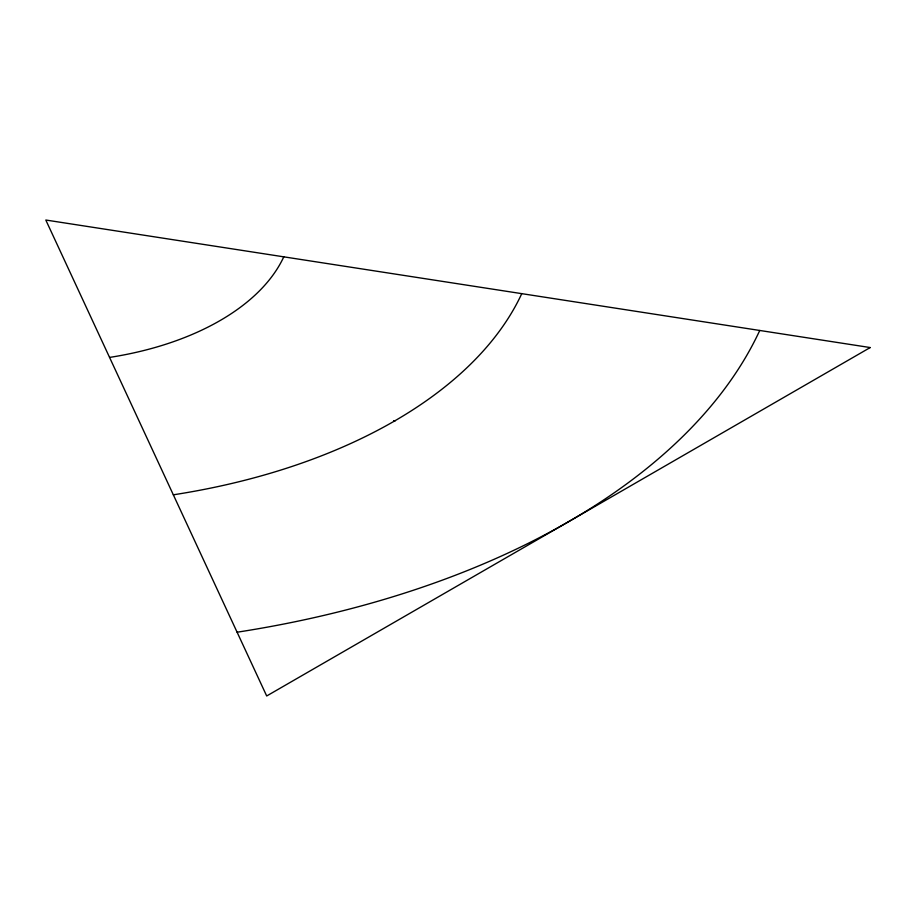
<?xml version="1.0" encoding="UTF-8"?>
<svg xmlns="http://www.w3.org/2000/svg" width="916" height="916" viewBox="0 0 916 916"><rect width="100%" height="100%" fill="white"/><g stroke="black" fill="none" stroke-linecap="round" stroke-linejoin="round"><path stroke-width="1.37" d="M521.765 293.647A492.762 284.487 0 0 1 173.33 494.812M759.753 330.47A739.132 426.741 0 0 1 237.107 632.212M283.788 256.835A246.381 142.243 0 0 1 109.565 357.412M394.704 421.108L393.88 420.982L394.704 421.108M870.2 347.553L266.693 695.977L45.8 220.023L870.2 347.553"/></g></svg>
